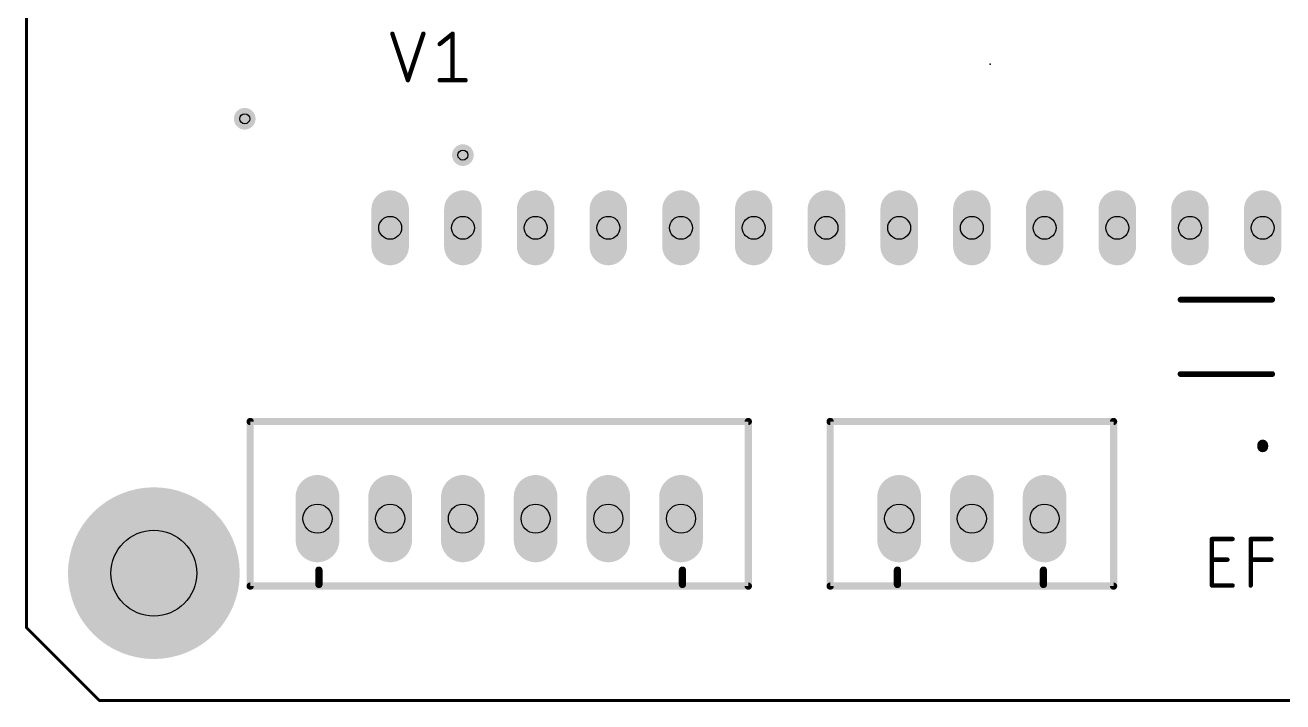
# Model space of a CAD drawing. Extents: x -0.1 to 69.9, y -0.1 to 50.9.
# Drawn here: x -0.05 to 43.88, y -0.05 to 23.59 of the extents above; entities that cross this region are included whole.
import ezdxf

# ---------------------------------------------------------------- set-up
doc = ezdxf.new("R2010")
doc.units = 0
for name, color, linetype in [('17', 110, 'CONTINUOUS'), ('18', 110, 'CONTINUOUS'), ('20', 31, 'CONTINUOUS'), ('21', 253, 'CONTINUOUS'), ('24', 53, 'CONTINUOUS'), ('44', 253, 'CONTINUOUS')]:
    doc.layers.add(name, color=color, linetype=linetype)

# ---------------------------------------------------------------- blocks, each defined once
blk = doc.blocks.new('LONGP100')
at = {"const_width": 1}
blk.add_lwpolyline([(-0.5, 0), (0.5, 0)], dxfattribs=at)
at = {"const_width": 0.5}
for points in [[(-0.5, 0.25, 1), (-0.5, -0.25)], [(0.5, -0.25, 1), (0.5, 0.25)]]:
    blk.add_lwpolyline(points, format="xyb", dxfattribs=at)
blk = doc.blocks.new('ROUNDV')
at = {"const_width": 0.5}
blk.add_lwpolyline([(0, -0.25, 1), (0, 0.25, 1), (0, -0.25)], format="xyb", dxfattribs=at)

msp = doc.modelspace()

# ---------------------------------------------------------------- linework, layer by layer
at = {"layer": '20', "const_width": 0.1016}
for points in [[(0, 2.54), (0, 45.72)], [(0, 2.54), (2.54, 0)], [(2.54, 0), (64.77, 0)]]:
    msp.add_lwpolyline(points, dxfattribs=at)
at = {"layer": '20', "const_width": 0.0508}
for points in [[(0.018, 2.558, 1), (-0.018, 2.522)], [(-0.0254, 2.54, 1), (0.0254, 2.54)], [(2.54, 0.0254, 1), (2.54, -0.0254)], [(2.522, -0.018, 1), (2.558, 0.018)]]:
    msp.add_lwpolyline(points, format="xyb", dxfattribs=at)
at = {"layer": '21'}
for points, const_width in [([(12.7762, 23.2918), (13.3181, 21.6662)], 0.1524), ([(13.3181, 21.6662), (13.8599, 23.2918)], 0.1524), ([(14.4296, 22.9306), (14.8812, 23.2918)], 0.1524), ([(14.8812, 23.2918), (14.8812, 21.6662)], 0.1524), ([(14.4296, 21.6662), (15.3327, 21.6662)], 0.1524), ([(40.31, 14), (43.51, 14)], 0.2032), ([(40.31, 11.4), (43.51, 11.4)], 0.2032), ([(25.21, 9.7425), (7.81, 9.7425)], 0.254), ([(7.81, 9.7425), (7.81, 3.9925)], 0.254), ([(25.21, 3.9925), (25.21, 9.7425)], 0.254), ([(37.97, 9.7425), (28.07, 9.7425)], 0.254), ([(28.07, 9.7425), (28.07, 3.9925)], 0.254), ([(37.97, 3.9925), (37.97, 9.7425)], 0.254), ([(43.18, 8.9179), (43.18, 8.8621)], 0.381), ([(41.4057, 4.0132), (41.4057, 5.6388)], 0.1524), ([(41.4057, 5.6388), (42.1281, 5.6388)], 0.1524), ([(42.7604, 4.0132), (42.7604, 5.6388)], 0.1524), ([(42.7604, 5.6388), (43.4829, 5.6388)], 0.1524), ([(41.4057, 4.9163), (41.9475, 4.9163)], 0.1524), ([(42.7604, 4.9163), (43.4829, 4.9163)], 0.1524), ([(10.21, 4.05), (10.21, 4.55)], 0.254), ([(22.91, 4.05), (22.91, 4.55)], 0.254), ([(30.42, 4.05), (30.42, 4.55)], 0.254), ([(35.52, 4.05), (35.52, 4.55)], 0.254), ([(7.81, 3.9925), (25.21, 3.9925)], 0.254), ([(28.07, 3.9925), (37.97, 3.9925)], 0.254), ([(42.1281, 4.0132), (41.4057, 4.0132)], 0.1524)]:
    msp.add_lwpolyline(points, dxfattribs=dict(at, const_width=const_width))
for points, const_width in [([(12.8123, 23.3038, 1), (12.7401, 23.2798)], 0.0762), ([(13.8961, 23.2798, 1), (13.8238, 23.3038)], 0.0762), ([(14.9193, 23.2918, 1), (14.8431, 23.2918)], 0.0762), ([(14.905, 23.262, 1), (14.8574, 23.3216)], 0.0762), ([(14.4058, 22.9603, 1), (14.4534, 22.9008)], 0.0762), ([(13.2819, 21.6782, 1), (13.3542, 21.6542)], 0.0762), ([(13.2819, 21.6542, 1), (13.3542, 21.6782)], 0.0762), ([(14.4296, 21.7043, 1), (14.4296, 21.6281)], 0.0762), ([(14.8431, 21.6662, 1), (14.9193, 21.6662)], 0.0762), ([(15.3327, 21.6281, 1), (15.3327, 21.7043)], 0.0762), ([(40.31, 14.0508, 1), (40.31, 13.9492)], 0.1016), ([(43.51, 13.9492, 1), (43.51, 14.0508)], 0.1016), ([(40.31, 11.4508, 1), (40.31, 11.3492)], 0.1016), ([(43.51, 11.3492, 1), (43.51, 11.4508)], 0.1016), ([(7.81, 9.806, 1), (7.81, 9.679)], 0.127), ([(7.8735, 9.7425, 1), (7.7465, 9.7425)], 0.127), ([(25.2735, 9.7425, 1), (25.1465, 9.7425)], 0.127), ([(25.21, 9.679, 1), (25.21, 9.806)], 0.127), ([(28.07, 9.806, 1), (28.07, 9.679)], 0.127), ([(28.1335, 9.7425, 1), (28.0065, 9.7425)], 0.127), ([(38.0335, 9.7425, 1), (37.9065, 9.7425)], 0.127), ([(37.97, 9.679, 1), (37.97, 9.806)], 0.127), ([(43.2752, 8.9179, 1), (43.0847, 8.9179)], 0.1905), ([(43.0847, 8.8621, 1), (43.2752, 8.8621)], 0.1905), ([(41.4438, 5.6388, 1), (41.3676, 5.6388)], 0.0762), ([(41.4057, 5.6769, 1), (41.4057, 5.6007)], 0.0762), ([(42.1281, 5.6007, 1), (42.1281, 5.6769)], 0.0762), ([(42.7985, 5.6388, 1), (42.7223, 5.6388)], 0.0762), ([(42.7604, 5.6769, 1), (42.7604, 5.6007)], 0.0762), ([(43.4829, 5.6007, 1), (43.4829, 5.6769)], 0.0762), ([(41.4057, 4.9544, 1), (41.4057, 4.8782)], 0.0762), ([(41.9475, 4.8782, 1), (41.9475, 4.9544)], 0.0762), ([(42.7604, 4.9544, 1), (42.7604, 4.8782)], 0.0762), ([(43.4829, 4.8782, 1), (43.4829, 4.9544)], 0.0762), ([(10.2735, 4.55, 1), (10.1465, 4.55)], 0.127), ([(22.9735, 4.55, 1), (22.8465, 4.55)], 0.127), ([(30.4835, 4.55, 1), (30.3565, 4.55)], 0.127), ([(35.5835, 4.55, 1), (35.4565, 4.55)], 0.127), ([(7.81, 4.056, 1), (7.81, 3.929)], 0.127), ([(7.7465, 3.9925, 1), (7.8735, 3.9925)], 0.127), ([(10.1465, 4.05, 1), (10.2735, 4.05)], 0.127), ([(22.8465, 4.05, 1), (22.9735, 4.05)], 0.127), ([(25.1465, 3.9925, 1), (25.2735, 3.9925)], 0.127), ([(25.21, 3.929, 1), (25.21, 4.056)], 0.127), ([(28.07, 4.056, 1), (28.07, 3.929)], 0.127), ([(28.0065, 3.9925, 1), (28.1335, 3.9925)], 0.127), ([(30.3565, 4.05, 1), (30.4835, 4.05)], 0.127), ([(35.4565, 4.05, 1), (35.5835, 4.05)], 0.127), ([(37.9065, 3.9925, 1), (38.0335, 3.9925)], 0.127), ([(37.97, 3.929, 1), (37.97, 4.056)], 0.127), ([(41.4057, 4.0513, 1), (41.4057, 3.9751)], 0.0762), ([(41.3676, 4.0132, 1), (41.4438, 4.0132)], 0.0762), ([(42.1281, 3.9751, 1), (42.1281, 4.0513)], 0.0762), ([(42.7223, 4.0132, 1), (42.7985, 4.0132)], 0.0762)]:
    msp.add_lwpolyline(points, format="xyb", dxfattribs=dict(at, const_width=const_width))
at = {"layer": '24'}
msp.add_point((33.655, 22.225), dxfattribs=at)
at = {"layer": '44'}
for centre, radius in [((7.62, 20.32), 0.175), ((15.24, 19.05), 0.175), ((12.7, 16.51), 0.4), ((15.24, 16.51), 0.4), ((17.78, 16.51), 0.4), ((20.32, 16.51), 0.4), ((22.86, 16.51), 0.4), ((25.4, 16.51), 0.4), ((27.94, 16.51), 0.4), ((30.48, 16.51), 0.4), ((33.02, 16.51), 0.4), ((35.56, 16.51), 0.4), ((38.1, 16.51), 0.4), ((40.64, 16.51), 0.4), ((43.18, 16.51), 0.4), ((10.16, 6.35), 0.508), ((12.7, 6.35), 0.508), ((15.24, 6.35), 0.508), ((17.78, 6.35), 0.508), ((20.32, 6.35), 0.508), ((22.86, 6.35), 0.508), ((30.48, 6.35), 0.508), ((33.02, 6.35), 0.508), ((35.56, 6.35), 0.508), ((4.445, 4.445), 1.5)]:
    msp.add_circle(centre, radius, dxfattribs=at)

# ---------------------------------------------------------------- block references
at = {"layer": '17'}
for p, xscale, yscale, rotation in [((12.7, 16.51), 1.308, 1.308, 90), ((12.7, 16.51), 1.308, 1.308, 90), ((15.24, 16.51), 1.308, 1.308, 270), ((15.24, 16.51), 1.308, 1.308, 270), ((17.78, 16.51), 1.308, 1.308, 270), ((17.78, 16.51), 1.308, 1.308, 270), ((20.32, 16.51), 1.308, 1.308, 90), ((20.32, 16.51), 1.308, 1.308, 90), ((22.86, 16.51), 1.308, 1.308, 90), ((22.86, 16.51), 1.308, 1.308, 90), ((25.4, 16.51), 1.308, 1.308, 90), ((25.4, 16.51), 1.308, 1.308, 90), ((27.94, 16.51), 1.308, 1.308, 90), ((27.94, 16.51), 1.308, 1.308, 90), ((30.48, 16.51), 1.308, 1.308, 270), ((30.48, 16.51), 1.308, 1.308, 270), ((33.02, 16.51), 1.308, 1.308, 270), ((33.02, 16.51), 1.308, 1.308, 270), ((35.56, 16.51), 1.308, 1.308, 270), ((35.56, 16.51), 1.308, 1.308, 270), ((38.1, 16.51), 1.308, 1.308, 270), ((38.1, 16.51), 1.308, 1.308, 270), ((40.64, 16.51), 1.308, 1.308, 90), ((40.64, 16.51), 1.308, 1.308, 90), ((43.18, 16.51), 1.308, 1.308, 90), ((43.18, 16.51), 1.308, 1.308, 90), ((10.16, 6.35), 1.524, 1.524, 90), ((10.16, 6.35), 1.524, 1.524, 90), ((12.7, 6.35), 1.524, 1.524, 90), ((12.7, 6.35), 1.524, 1.524, 90), ((15.24, 6.35), 1.524, 1.524, 90), ((15.24, 6.35), 1.524, 1.524, 90), ((17.78, 6.35), 1.524, 1.524, 90), ((17.78, 6.35), 1.524, 1.524, 90), ((20.32, 6.35), 1.524, 1.524, 90), ((20.32, 6.35), 1.524, 1.524, 90), ((22.86, 6.35), 1.524, 1.524, 90), ((22.86, 6.35), 1.524, 1.524, 90), ((30.48, 6.35), 1.524, 1.524, 90), ((30.48, 6.35), 1.524, 1.524, 90), ((33.02, 6.35), 1.524, 1.524, 90), ((33.02, 6.35), 1.524, 1.524, 90), ((35.56, 6.35), 1.524, 1.524, 90), ((35.56, 6.35), 1.524, 1.524, 90)]:
    msp.add_blockref('LONGP100', p, dxfattribs=dict(at, xscale=xscale, yscale=yscale, rotation=rotation))
at = {"layer": '18'}
for p, xscale, yscale in [((7.62, 20.32), 0.7564, 0.7564), ((7.62, 20.32), 0.7564, 0.7564), ((15.24, 19.05), 0.7564, 0.7564), ((15.24, 19.05), 0.7564, 0.7564), ((4.445, 4.445), 6, 6), ((4.445, 4.445), 6, 6)]:
    msp.add_blockref('ROUNDV', p, dxfattribs=dict(at, xscale=xscale, yscale=yscale))

doc.saveas('drawing.dxf')
